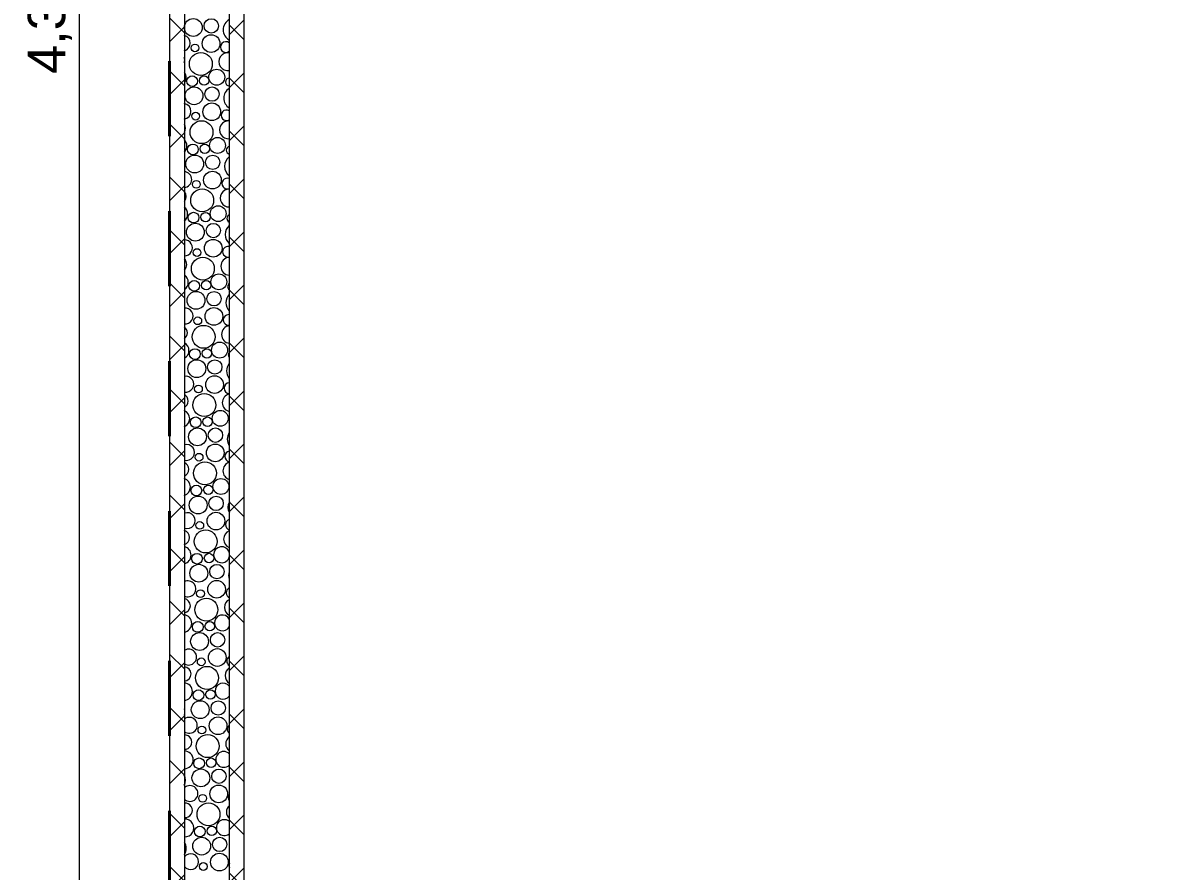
# Model space of a CAD drawing. Header units: metres. Extents: x -1.8 to 75.3, y -2 to 2.8.
# Drawn here: x 43.801 to 45.334, y -0.888 to 0.243 of the extents above; entities that cross this region are included whole.
import ezdxf

# ---------------------------------------------------------------- set-up
doc = ezdxf.new("R2010")
doc.units = ezdxf.units.M
doc.header["$MEASUREMENT"] = 0
doc.linetypes.add('Dashed', pattern=[0.035, 0.0225, -0.0125])
for name, color, linetype, lineweight in [('0_Caneta_No__1', 7, 'Continuous', 40), ('PAREDE CONSTRUIR_Caneta_No__241', 7, 'Continuous', 13), ('PAREDE CONSTRUIR_Caneta_No__83', 84, 'Continuous', 0)]:
    doc.layers.add(name, color=color, linetype=linetype, lineweight=lineweight)
doc.layers.add('0_Caneta_No__25', color=7, linetype='Continuous', lineweight=13, true_color=0x982312)
doc.layers.add('PAREDE CONSTRUIR_Caneta_No__96', color=7, linetype='Continuous', lineweight=0, true_color=0xb6b6b6)
doc.styles.add('GENERATED_STYLE_1', font='arial.ttf')
doc.dimstyles.new('GENERATED_STYLE__2', dxfattribs={"dimtxt": 0.05, "dimasz": 0.02375, "dimexe": 0.18, "dimexo": 0.267183, "dimgap": 0, "dimtad": 1, "dimzin": 0, "dimdsep": 46, "dimtxsty": 'GENERATED_STYLE_1', "dimblk": 'ARROWHEAD_11', "dimblk1": 'ARROWHEAD_11', "dimblk2": 'ARROWHEAD_11', "dimcen": 0.09, "dimclrd": 256, "dimclre": 256, "dimclrt": 256, "dimadec": 0, "dimazin": 0, "dimtfac": 1, "dimtdec": 4, "dimtmove": 0, "dimatfit": 3, "dimfxl": 0, "dimtolj": 1, "dimtzin": 0, "dimarcsym": 0})
pattern_1 = [(45, (47.406207, 0.02201), (-0.03535534, 0.03535534), []), (135, (47.406207, 0.02201), (0.03535534, 0.03535534), [])]

# ---------------------------------------------------------------- blocks, each defined once
blk = doc.blocks.new('*X187', base_point=(47.4062, 0.022))
at = {"layer": 'PAREDE CONSTRUIR_Caneta_No__96', "color": 253, "linetype": 'Continuous', "lineweight": 0, "true_color": 0xb6b6b6}
for centre, radius in [((44.0281, 0.2373), 0.0119), ((44.0521, 0.2395), 0.00959), ((44.0304, 0.2101), 0.00517), ((44.0519, 0.2159), 0.0118), ((44.0382, 0.1887), 0.0153), ((44.0266, 0.1657), 0.00715), ((44.0426, 0.1665), 0.00627), ((44.0594, 0.171), 0.0106), ((44.0291, 0.1463), 0.0119), ((44.0531, 0.1485), 0.00959), ((44.0313, 0.1191), 0.00517), ((44.0528, 0.1249), 0.0118), ((44.0391, 0.0977), 0.0153), ((44.0276, 0.0747), 0.00715), ((44.0435, 0.0755), 0.00627), ((44.0604, 0.08), 0.0106), ((44.03, 0.0553), 0.0119), ((44.054, 0.0575), 0.00959), ((44.0322, 0.0281), 0.00517), ((44.0537, 0.0339), 0.0118), ((44.04, 0.0067), 0.0153), ((44.0285, -0.0163), 0.00715), ((44.0445, -0.0155), 0.00627), ((44.0613, -0.011), 0.0106), ((44.0309, -0.0357), 0.0119), ((44.0549, -0.0335), 0.00959), ((44.0547, -0.0571), 0.0118), ((44.0331, -0.0629), 0.00517), ((44.0409, -0.0843), 0.0153), ((44.0622, -0.102), 0.0106), ((44.0294, -0.1073), 0.00715), ((44.0454, -0.1065), 0.00627), ((44.0318, -0.1267), 0.0119), ((44.0558, -0.1245), 0.00959), ((44.0556, -0.1481), 0.0118), ((44.0341, -0.1539), 0.00517), ((44.0419, -0.1753), 0.0153), ((44.0632, -0.193), 0.0106), ((44.0303, -0.1983), 0.00715), ((44.0463, -0.1975), 0.00627), ((44.0328, -0.2177), 0.0119), ((44.0568, -0.2155), 0.00959), ((44.0565, -0.2391), 0.0118), ((44.035, -0.2449), 0.00517), ((44.0428, -0.2663), 0.0153), ((44.0641, -0.284), 0.0106), ((44.0313, -0.2893), 0.00715), ((44.0472, -0.2885), 0.00627), ((44.0337, -0.3087), 0.0119), ((44.0577, -0.3065), 0.00959), ((44.0574, -0.3301), 0.0118), ((44.0359, -0.3359), 0.00517), ((44.0437, -0.3573), 0.0153), ((44.065, -0.375), 0.0106), ((44.0322, -0.3803), 0.00715), ((44.0482, -0.3794), 0.00627), ((44.0346, -0.3997), 0.0119), ((44.0586, -0.3975), 0.00959), ((44.0584, -0.4211), 0.0118), ((44.0368, -0.4269), 0.00517), ((44.0447, -0.4483), 0.0153), ((44.0331, -0.4713), 0.00715), ((44.0491, -0.4704), 0.00627), ((44.0355, -0.4907), 0.0119), ((44.0596, -0.4885), 0.00959), ((44.0593, -0.5121), 0.0118), ((44.0378, -0.5179), 0.00517), ((44.0456, -0.5393), 0.0153), ((44.0341, -0.5623), 0.00715), ((44.05, -0.5614), 0.00627), ((44.0365, -0.5817), 0.0119), ((44.0605, -0.5795), 0.00959), ((44.0602, -0.6031), 0.0118), ((44.0387, -0.6089), 0.00517), ((44.0465, -0.6303), 0.0153), ((44.035, -0.6533), 0.00715), ((44.0509, -0.6524), 0.00627), ((44.0374, -0.6727), 0.0119), ((44.0614, -0.6705), 0.00959), ((44.0612, -0.6941), 0.0118), ((44.0396, -0.6999), 0.00517), ((44.0474, -0.7213), 0.0153), ((44.0359, -0.7443), 0.00715), ((44.0519, -0.7434), 0.00627), ((44.0383, -0.7637), 0.0119), ((44.0623, -0.7615), 0.00959), ((44.0621, -0.785), 0.0118), ((44.0484, -0.8123), 0.0153), ((44.0406, -0.7909), 0.00517), ((44.0393, -0.8547), 0.0119), ((44.0368, -0.8353), 0.00715), ((44.0528, -0.8344), 0.00627), ((44.0633, -0.8525), 0.00959), ((44.063, -0.876), 0.0118), ((44.0415, -0.8819), 0.00517)]:
    blk.add_circle(centre, radius, dxfattribs=at)
for centre, radius, start, end in [((44.0832, 0.2342), 0.0153, 117.1241, 242.8759), ((44.0135, 0.2165), 0.0106, 284.559, 75.441), ((44.0716, 0.2112), 0.00715, 50.4872, 309.5128), ((44.0741, 0.1918), 0.0119, 79.7034, 280.2966), ((44.0071, 0.194), 0.00959, 340.7029, 19.2971), ((44.0069, 0.1704), 0.0118, 321.8815, 38.1185), ((44.0763, 0.1646), 0.00517, 91.0653, 268.9347), ((44.0841, 0.1432), 0.0153, 121.097, 238.903), ((44.0144, 0.1255), 0.0106, 279.4533, 80.5467), ((44.0726, 0.1202), 0.00715, 59.565, 300.435), ((44.0081, 0.103), 0.00959, 327.9034, 32.0966), ((44.075, 0.1008), 0.0119, 84.2018, 275.7982), ((44.0078, 0.0794), 0.0118, 315.1021, 44.8979), ((44.0772, 0.0736), 0.00517, 101.4147, 258.5853), ((44.085, 0.0522), 0.0153, 125.2439, 234.7561), ((44.0154, 0.0345), 0.0106, 274.4226, 85.5774), ((44.0735, 0.0292), 0.00715, 67.86, 292.14), ((44.009, 0.012), 0.00959, 318.6327, 41.3673), ((44.0759, 0.0098), 0.0119, 88.6645, 271.3355), ((44.0087, -0.0116), 0.0118, 309.0498, 50.9502), ((44.0781, -0.0174), 0.00517, 112.162, 247.838), ((44.0859, -0.0388), 0.0153, 129.6151, 230.3849), ((44.0163, -0.0565), 0.0106, 269.4259, 90.5741), ((44.0744, -0.0618), 0.00715, 75.6892, 284.3108), ((44.0099, -0.079), 0.00959, 310.8305, 49.1695), ((44.0768, -0.0812), 0.0119, 93.1191, 266.8809), ((44.0097, -0.1026), 0.0118, 303.4786, 56.5214), ((44.0791, -0.1084), 0.00517, 123.8171, 236.1829), ((44.0869, -0.1298), 0.0153, 134.2825, 225.7175), ((44.0172, -0.1475), 0.0106, 264.4247, 95.5753), ((44.0753, -0.1528), 0.00715, 83.2526, 276.7474), ((44.0108, -0.17), 0.00959, 303.8595, 56.1405), ((44.0778, -0.1722), 0.0119, 97.5927, 262.4073), ((44.0106, -0.1936), 0.0118, 298.2458, 61.7542), ((44.08, -0.1994), 0.00517, 137.38, 222.62), ((44.0878, -0.2208), 0.0153, 139.3556, 220.6444), ((44.0182, -0.2385), 0.0106, 259.3805, 100.6195), ((44.0763, -0.2438), 0.00715, 90.6989, 269.3011), ((44.0118, -0.261), 0.00959, 297.419, 62.581), ((44.0787, -0.2632), 0.0119, 102.1134, 257.8866), ((44.0115, -0.2846), 0.0118, 293.2588, 66.7412), ((44.0809, -0.2904), 0.00517, 156.231, 203.769), ((44.0887, -0.3118), 0.0153, 145.0183, 214.9817), ((44.0191, -0.3295), 0.0106, 254.2513, 105.7487), ((44.0772, -0.3348), 0.00715, 98.157, 261.843), ((44.0127, -0.352), 0.00959, 291.3355, 68.6645), ((44.0796, -0.3542), 0.0119, 106.7123, 253.2877), ((44.0124, -0.3756), 0.0118, 288.4522, 71.5478), ((44.0897, -0.4028), 0.0153, 151.6309, 208.3691), ((44.02, -0.4205), 0.0106, 248.9888, 111.0112), ((44.0781, -0.4258), 0.00715, 105.7581, 254.2419), ((44.0136, -0.443), 0.00959, 285.4956, 74.5044), ((44.0805, -0.4452), 0.0119, 111.425, 248.575), ((44.0134, -0.4666), 0.0118, 283.777, 76.223), ((44.0659, -0.466), 0.0106, 15.3402, 344.6598), ((44.0906, -0.4938), 0.0153, 160.1314, 199.8686), ((44.0209, -0.5115), 0.0106, 243.533, 116.467), ((44.0791, -0.5168), 0.00715, 113.6573, 246.3427), ((44.0146, -0.534), 0.00959, 279.8169, 80.1831), ((44.0815, -0.5362), 0.0119, 116.2956, 243.7044), ((44.0143, -0.5576), 0.0118, 279.1938, 80.8062), ((44.0669, -0.557), 0.0106, 28.6889, 331.3111), ((44.0219, -0.6025), 0.0106, 237.8041, 122.1959), ((44.08, -0.6078), 0.00715, 122.07, 237.93), ((44.0155, -0.625), 0.00959, 274.2343, 85.7657), ((44.0824, -0.6272), 0.0119, 121.3805, 238.6195), ((44.0152, -0.6486), 0.0118, 274.6692, 85.3308), ((44.0678, -0.648), 0.0106, 37.8045, 322.1955), ((44.0015, -0.6758), 0.0153, 343.6035, 16.3965), ((44.0228, -0.6935), 0.0106, 231.6877, 128.3123), ((44.0809, -0.6988), 0.00715, 131.349, 228.651), ((44.0164, -0.716), 0.00959, 268.6918, 91.3082), ((44.0833, -0.7182), 0.0119, 126.7581, 233.2419), ((44.0162, -0.7396), 0.0118, 270.1738, 89.8262), ((44.0687, -0.739), 0.0106, 45.3339, 314.6661), ((44.0024, -0.7668), 0.0153, 333.9958, 26.0042), ((44.0237, -0.7845), 0.0106, 225.0021, 134.9979), ((44.0818, -0.7898), 0.00715, 142.2167, 217.7833), ((44.0173, -0.807), 0.00959, 263.137, 96.863), ((44.0843, -0.8092), 0.0119, 132.544, 227.456), ((44.0171, -0.8305), 0.0118, 265.6794, 94.3206), ((44.0696, -0.83), 0.0106, 51.9869, 308.0131), ((44.0034, -0.8578), 0.0153, 326.9497, 33.0503), ((44.0246, -0.8755), 0.0106, 217.419, 142.581), ((44.0828, -0.8808), 0.00715, 156.9295, 203.0705)]:
    blk.add_arc(centre, radius, start, end, dxfattribs=at)
blk = doc.blocks.new('*D192', base_point=(47.4062, 0.022))
at = {"layer": '0_Caneta_No__25', "linetype": 'Continuous', "lineweight": 13, "true_color": 0x982312}
for points in [[(43.8702, 2.3923), (43.8707, 2.3899), (43.8721, 2.3878), (43.8741, 2.3865), (43.8765, 2.386), (43.8789, 2.3865), (43.8809, 2.3878), (43.8823, 2.3899), (43.8827, 2.3923), (43.8823, 2.3947), (43.8809, 2.3967), (43.8789, 2.398), (43.8765, 2.3985), (43.8741, 2.398), (43.8721, 2.3967), (43.8707, 2.3947)], [(43.8702, -1.9082), (43.8707, -1.9106), (43.8721, -1.9127), (43.8741, -1.914), (43.8765, -1.9145), (43.8789, -1.914), (43.8809, -1.9127), (43.8823, -1.9106), (43.8827, -1.9082), (43.8823, -1.9059), (43.8809, -1.9038), (43.8789, -1.9025), (43.8765, -1.902), (43.8741, -1.9025), (43.8721, -1.9038), (43.8707, -1.9059)]]:
    blk.add_hatch(color=24, dxfattribs=at).paths.add_polyline_path(points)
at = {"layer": '0_Caneta_No__25', "color": 24, "linetype": 'Continuous', "lineweight": 13, "true_color": 0x982312}
for p, q in [((43.8702, 2.3923), (43.8531, 2.3923)), ((43.8765, 2.3985), (43.8765, 2.4048)), ((44.1437, 2.3923), (43.8827, 2.3923)), ((43.8765, -1.902), (43.8765, 2.386)), ((43.8702, -1.9082), (43.8531, -1.9082)), ((43.8765, -1.9207), (43.8765, -1.9145)), ((44.1437, -1.9082), (43.8827, -1.9082))]:
    blk.add_line(p, q, dxfattribs=at)
for centre in [(43.8765, 2.3923), (43.8765, -1.9082)]:
    blk.add_circle(centre, 0.00625, dxfattribs=at)
at = {"layer": '0_Caneta_No__25', "color": 24, "lineweight": 13, "true_color": 0x982312, "insert": (43.8665, 0.1753), "char_height": 0.05, "attachment_point": 7, "rotation": 90, "style": 'GENERATED_STYLE_1'}
blk.add_mtext('\\A1;{\\pql;\\fArial|b0|i0|c0|p0;\\W1.000000;4,30}', dxfattribs=at)
blk = doc.blocks.new('ARROWHEAD_11')
at = {"color": 0, "linetype": 'Continuous', "lineweight": 0}
blk.add_line((0, 0), (-1, 0), dxfattribs=at)
at = {"color": 0, "linetype": 'Continuous', "lineweight": 0, "const_width": 0.25, "flags": 128}
blk.add_lwpolyline([(-0.125, 0, 1), (0.125, 0, 1)], format="xyb", close=True, dxfattribs=at)

msp = doc.modelspace()

# ---------------------------------------------------------------- hatches: boundary and pattern name
at = {"layer": 'PAREDE CONSTRUIR_Caneta_No__83', "linetype": 'Continuous', "lineweight": 0}
h = msp.add_hatch(dxfattribs=at)
h.set_pattern_fill('Placomur_000b', color=84, style=0, pattern_type=2)
h.set_pattern_definition(pattern_1)
h.paths.add_polyline_path([(43.9962, 2.3923), (43.9962, -1.9082), (44.0162, -1.9082), (44.0162, 2.3923)])
h = msp.add_hatch(dxfattribs=at)
h.set_pattern_fill('Placomur_000b', color=84, style=0, pattern_type=2)
h.set_pattern_definition(pattern_1)
h.paths.add_polyline_path([(44.0762, 2.3923), (44.0762, -1.9082), (44.0962, -1.9082), (44.0962, 2.3923)])

# ---------------------------------------------------------------- linework, layer by layer
at = {"layer": '0_Caneta_No__1', "color": 7, "linetype": 'Dashed', "lineweight": 40}
msp.add_lwpolyline([(43.9962, -2.0482), (49.6762, -2.0482), (49.6762, 2.5923), (43.9962, 2.5923)], close=True, dxfattribs=at)
at = {"layer": 'PAREDE CONSTRUIR_Caneta_No__241', "color": 7, "linetype": 'Continuous', "lineweight": 13}
for p, q in [((44.0162, 2.3923), (44.0162, -1.9082)), ((44.0762, 2.3923), (44.0762, -1.9082))]:
    msp.add_line(p, q, dxfattribs=at)
for points in [[(43.9962, 2.3923), (43.9962, -1.9082)], [(44.0962, -1.9082), (44.0962, 2.3923)]]:
    msp.add_lwpolyline(points, dxfattribs=at)

# ---------------------------------------------------------------- block references
at = {"layer": 'PAREDE CONSTRUIR_Caneta_No__96', "color": 253, "linetype": 'Continuous', "lineweight": 0, "true_color": 0xb6b6b6}
msp.add_blockref('*X187', (47.4062, 0.022), dxfattribs=at)

# ---------------------------------------------------------------- dimensions: what is measured, and where the dimension line sits
at = {"color": 24, "linetype": 'Continuous', "lineweight": 13, "true_color": 0x982312}
dim = msp.add_linear_dim(base=(43.8765, 2.3923), p1=(44.1173, -1.9082), p2=(44.0622, 2.3923), angle=90, dimstyle='GENERATED_STYLE__2', dxfattribs=at)
dim.commit()
dim.dimension.update_dxf_attribs({"geometry": '*D192', "text_midpoint": (43.8415, 0.24), "dimtype": 160, "text_rotation": 90})

doc.saveas('drawing.dxf')
